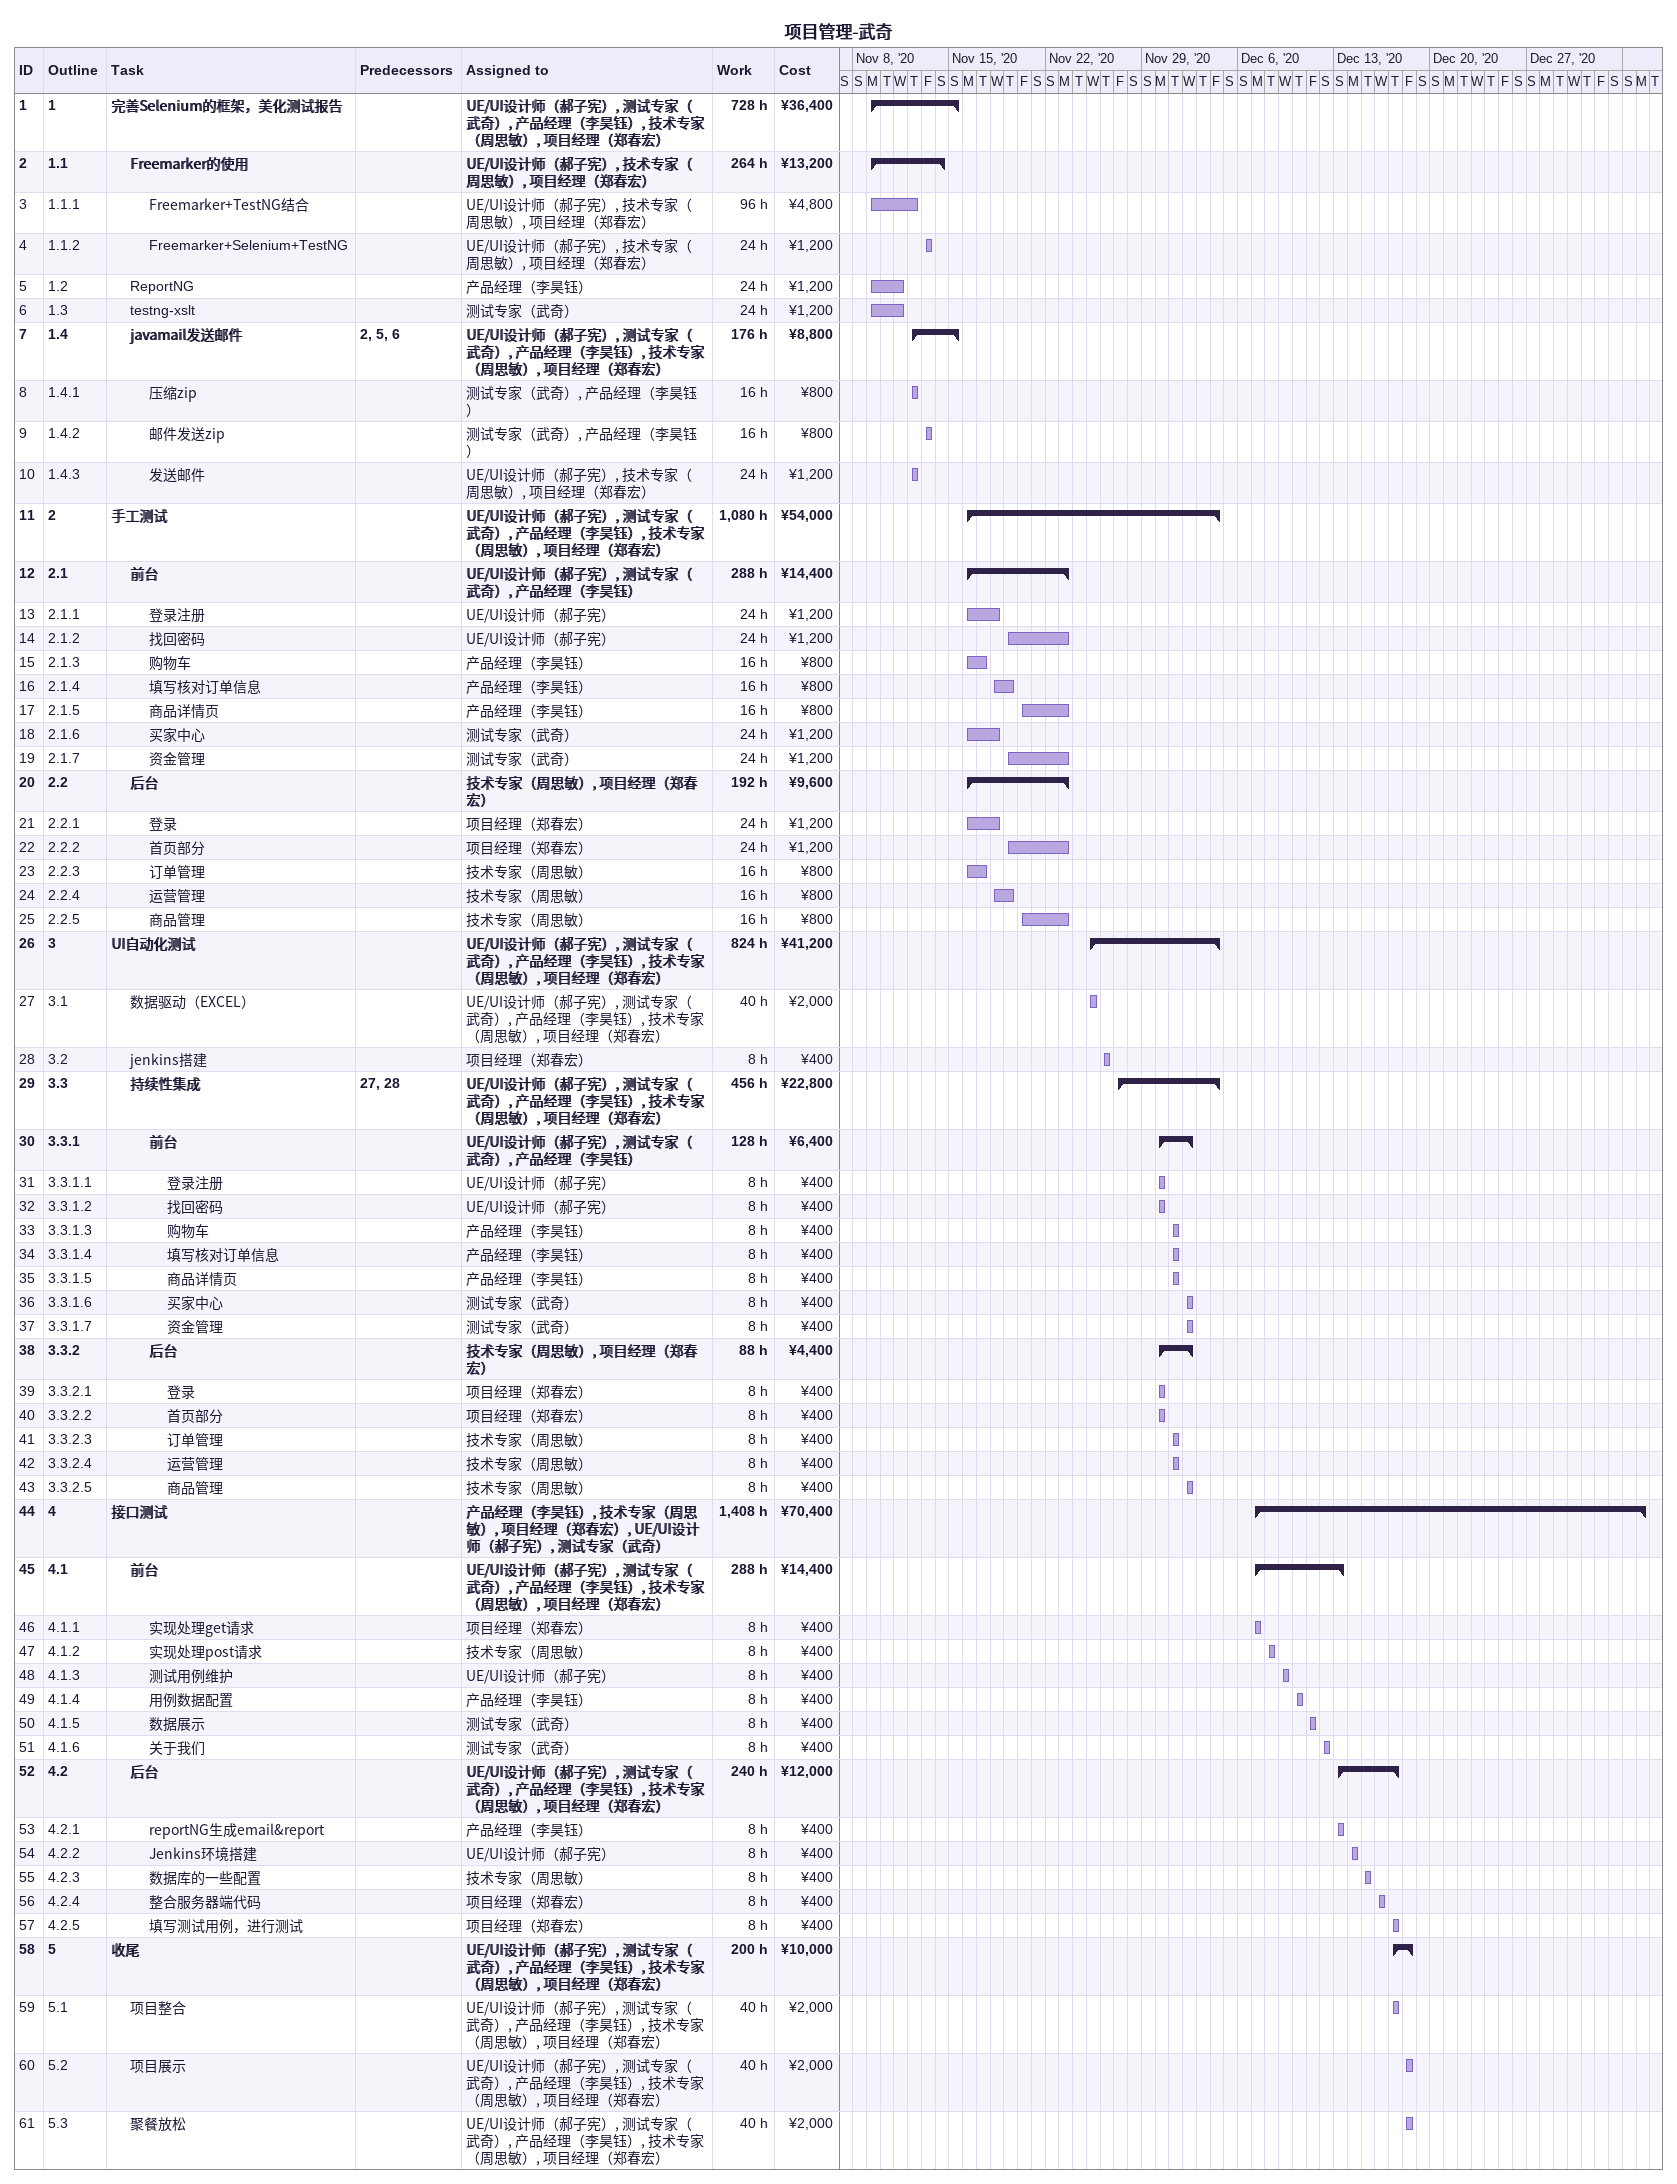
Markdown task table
项目管理-武奇

| ID | WBS | Task | Start | Finish | Predecessors | Resources | Work (h) | Cost (¥) |
|---|---|---|---|---|---|---|---|---|
| 1 | 1 | **完善Selenium的框架，美化测试报告** | 2020-11-09 | 2020-11-15 |  | UE/UI设计师（郝子宪）, 测试专家（武奇）, 产品经理（李昊钰）, 技术专家（周思敏）, 项目经理（郑春宏） | 728 | 36400 |
| 2 | 1.1 | **Freemarker的使用** | 2020-11-09 | 2020-11-14 |  | UE/UI设计师（郝子宪）, 技术专家（周思敏）, 项目经理（郑春宏） | 264 | 13200 |
| 3 | 1.1.1 | Freemarker+TestNG结合 | 2020-11-09 | 2020-11-12 |  | UE/UI设计师（郝子宪）, 技术专家（周思敏）, 项目经理（郑春宏） | 96 | 4800 |
| 4 | 1.1.2 | Freemarker+Selenium+TestNG | 2020-11-13 | 2020-11-13 |  | UE/UI设计师（郝子宪）, 技术专家（周思敏）, 项目经理（郑春宏） | 24 | 1200 |
| 5 | 1.2 | ReportNG | 2020-11-09 | 2020-11-11 |  | 产品经理（李昊钰） | 24 | 1200 |
| 6 | 1.3 | testng-xslt | 2020-11-09 | 2020-11-11 |  | 测试专家（武奇） | 24 | 1200 |
| 7 | 1.4 | **javamail发送邮件** | 2020-11-12 | 2020-11-15 | 2, 5, 6 | UE/UI设计师（郝子宪）, 测试专家（武奇）, 产品经理（李昊钰）, 技术专家（周思敏）, 项目经理（郑春宏） | 176 | 8800 |
| 8 | 1.4.1 | 压缩zip | 2020-11-12 | 2020-11-12 |  | 测试专家（武奇）, 产品经理（李昊钰） | 16 | 800 |
| 9 | 1.4.2 | 邮件发送zip | 2020-11-13 | 2020-11-13 |  | 测试专家（武奇）, 产品经理（李昊钰） | 16 | 800 |
| 10 | 1.4.3 | 发送邮件 | 2020-11-12 | 2020-11-12 |  | UE/UI设计师（郝子宪）, 技术专家（周思敏）, 项目经理（郑春宏） | 24 | 1200 |
| 11 | 2 | **手工测试** | 2020-11-16 | 2020-12-04 |  | UE/UI设计师（郝子宪）, 测试专家（武奇）, 产品经理（李昊钰）, 技术专家（周思敏）, 项目经理（郑春宏） | 1080 | 54000 |
| 12 | 2.1 | **前台** | 2020-11-16 | 2020-11-23 |  | UE/UI设计师（郝子宪）, 测试专家（武奇）, 产品经理（李昊钰） | 288 | 14400 |
| 13 | 2.1.1 | 登录注册 | 2020-11-16 | 2020-11-18 |  | UE/UI设计师（郝子宪） | 24 | 1200 |
| 14 | 2.1.2 | 找回密码 | 2020-11-19 | 2020-11-23 |  | UE/UI设计师（郝子宪） | 24 | 1200 |
| 15 | 2.1.3 | 购物车 | 2020-11-16 | 2020-11-17 |  | 产品经理（李昊钰） | 16 | 800 |
| 16 | 2.1.4 | 填写核对订单信息 | 2020-11-18 | 2020-11-19 |  | 产品经理（李昊钰） | 16 | 800 |
| 17 | 2.1.5 | 商品详情页 | 2020-11-20 | 2020-11-23 |  | 产品经理（李昊钰） | 16 | 800 |
| 18 | 2.1.6 | 买家中心 | 2020-11-16 | 2020-11-18 |  | 测试专家（武奇） | 24 | 1200 |
| 19 | 2.1.7 | 资金管理 | 2020-11-19 | 2020-11-23 |  | 测试专家（武奇） | 24 | 1200 |
| 20 | 2.2 | **后台** | 2020-11-16 | 2020-11-23 |  | 技术专家（周思敏）, 项目经理（郑春宏） | 192 | 9600 |
| 21 | 2.2.1 | 登录 | 2020-11-16 | 2020-11-18 |  | 项目经理（郑春宏） | 24 | 1200 |
| 22 | 2.2.2 | 首页部分 | 2020-11-19 | 2020-11-23 |  | 项目经理（郑春宏） | 24 | 1200 |
| 23 | 2.2.3 | 订单管理 | 2020-11-16 | 2020-11-17 |  | 技术专家（周思敏） | 16 | 800 |
| 24 | 2.2.4 | 运营管理 | 2020-11-18 | 2020-11-19 |  | 技术专家（周思敏） | 16 | 800 |
| 25 | 2.2.5 | 商品管理 | 2020-11-20 | 2020-11-23 |  | 技术专家（周思敏） | 16 | 800 |
| 26 | 3 | **UI自动化测试** | 2020-11-25 | 2020-12-04 |  | UE/UI设计师（郝子宪）, 测试专家（武奇）, 产品经理（李昊钰）, 技术专家（周思敏）, 项目经理（郑春宏） | 824 | 41200 |
| 27 | 3.1 | 数据驱动（EXCEL） | 2020-11-25 | 2020-11-25 |  | UE/UI设计师（郝子宪）, 测试专家（武奇）, 产品经理（李昊钰）, 技术专家（周思敏）, 项目经理（郑春宏） | 40 | 2000 |
| 28 | 3.2 | jenkins搭建 | 2020-11-26 | 2020-11-26 |  | 项目经理（郑春宏） | 8 | 400 |
| 29 | 3.3 | **持续性集成** | 2020-11-27 | 2020-12-04 | 27, 28 | UE/UI设计师（郝子宪）, 测试专家（武奇）, 产品经理（李昊钰）, 技术专家（周思敏）, 项目经理（郑春宏） | 456 | 22800 |
| 30 | 3.3.1 | **前台** | 2020-11-30 | 2020-12-02 |  | UE/UI设计师（郝子宪）, 测试专家（武奇）, 产品经理（李昊钰） | 128 | 6400 |
| 31 | 3.3.1.1 | 登录注册 | 2020-11-30 | 2020-11-30 |  | UE/UI设计师（郝子宪） | 8 | 400 |
| 32 | 3.3.1.2 | 找回密码 | 2020-11-30 | 2020-11-30 |  | UE/UI设计师（郝子宪） | 8 | 400 |
| 33 | 3.3.1.3 | 购物车 | 2020-12-01 | 2020-12-01 |  | 产品经理（李昊钰） | 8 | 400 |
| 34 | 3.3.1.4 | 填写核对订单信息 | 2020-12-01 | 2020-12-01 |  | 产品经理（李昊钰） | 8 | 400 |
| 35 | 3.3.1.5 | 商品详情页 | 2020-12-01 | 2020-12-01 |  | 产品经理（李昊钰） | 8 | 400 |
| 36 | 3.3.1.6 | 买家中心 | 2020-12-02 | 2020-12-02 |  | 测试专家（武奇） | 8 | 400 |
| 37 | 3.3.1.7 | 资金管理 | 2020-12-02 | 2020-12-02 |  | 测试专家（武奇） | 8 | 400 |
| 38 | 3.3.2 | **后台** | 2020-11-30 | 2020-12-02 |  | 技术专家（周思敏）, 项目经理（郑春宏） | 88 | 4400 |
| 39 | 3.3.2.1 | 登录 | 2020-11-30 | 2020-11-30 |  | 项目经理（郑春宏） | 8 | 400 |
| 40 | 3.3.2.2 | 首页部分 | 2020-11-30 | 2020-11-30 |  | 项目经理（郑春宏） | 8 | 400 |
| 41 | 3.3.2.3 | 订单管理 | 2020-12-01 | 2020-12-01 |  | 技术专家（周思敏） | 8 | 400 |
| 42 | 3.3.2.4 | 运营管理 | 2020-12-01 | 2020-12-01 |  | 技术专家（周思敏） | 8 | 400 |
| 43 | 3.3.2.5 | 商品管理 | 2020-12-02 | 2020-12-02 |  | 技术专家（周思敏） | 8 | 400 |
| 44 | 4 | **接口测试** | 2020-12-07 | 2021-01-04 |  | 产品经理（李昊钰）, 技术专家（周思敏）, 项目经理（郑春宏）, UE/UI设计师（郝子宪）, 测试专家（武奇） | 1408 | 70400 |
| 45 | 4.1 | **前台** | 2020-12-07 | 2020-12-13 |  | UE/UI设计师（郝子宪）, 测试专家（武奇）, 产品经理（李昊钰）, 技术专家（周思敏）, 项目经理（郑春宏） | 288 | 14400 |
| 46 | 4.1.1 | 实现处理get请求 | 2020-12-07 | 2020-12-07 |  | 项目经理（郑春宏） | 8 | 400 |
| 47 | 4.1.2 | 实现处理post请求 | 2020-12-08 | 2020-12-08 |  | 技术专家（周思敏） | 8 | 400 |
| 48 | 4.1.3 | 测试用例维护 | 2020-12-09 | 2020-12-09 |  | UE/UI设计师（郝子宪） | 8 | 400 |
| 49 | 4.1.4 | 用例数据配置 | 2020-12-10 | 2020-12-10 |  | 产品经理（李昊钰） | 8 | 400 |
| 50 | 4.1.5 | 数据展示 | 2020-12-11 | 2020-12-11 |  | 测试专家（武奇） | 8 | 400 |
| 51 | 4.1.6 | 关于我们 | 2020-12-12 | 2020-12-12 |  | 测试专家（武奇） | 8 | 400 |
| 52 | 4.2 | **后台** | 2020-12-13 | 2020-12-17 |  | UE/UI设计师（郝子宪）, 测试专家（武奇）, 产品经理（李昊钰）, 技术专家（周思敏）, 项目经理（郑春宏） | 240 | 12000 |
| 53 | 4.2.1 | reportNG生成email&report | 2020-12-13 | 2020-12-13 |  | 产品经理（李昊钰） | 8 | 400 |
| 54 | 4.2.2 | Jenkins环境搭建 | 2020-12-14 | 2020-12-14 |  | UE/UI设计师（郝子宪） | 8 | 400 |
| 55 | 4.2.3 | 数据库的一些配置 | 2020-12-15 | 2020-12-15 |  | 技术专家（周思敏） | 8 | 400 |
| 56 | 4.2.4 | 整合服务器端代码 | 2020-12-16 | 2020-12-16 |  | 项目经理（郑春宏） | 8 | 400 |
| 57 | 4.2.5 | 填写测试用例，进行测试 | 2020-12-17 | 2020-12-17 |  | 项目经理（郑春宏） | 8 | 400 |
| 58 | 5 | **收尾** | 2020-12-17 | 2020-12-18 |  | UE/UI设计师（郝子宪）, 测试专家（武奇）, 产品经理（李昊钰）, 技术专家（周思敏）, 项目经理（郑春宏） | 200 | 10000 |
| 59 | 5.1 | 项目整合 | 2020-12-17 | 2020-12-17 |  | UE/UI设计师（郝子宪）, 测试专家（武奇）, 产品经理（李昊钰）, 技术专家（周思敏）, 项目经理（郑春宏） | 40 | 2000 |
| 60 | 5.2 | 项目展示 | 2020-12-18 | 2020-12-18 |  | UE/UI设计师（郝子宪）, 测试专家（武奇）, 产品经理（李昊钰）, 技术专家（周思敏）, 项目经理（郑春宏） | 40 | 2000 |
| 61 | 5.3 | 聚餐放松 | 2020-12-18 | 2020-12-18 |  | UE/UI设计师（郝子宪）, 测试专家（武奇）, 产品经理（李昊钰）, 技术专家（周思敏）, 项目经理（郑春宏） | 40 | 2000 |
